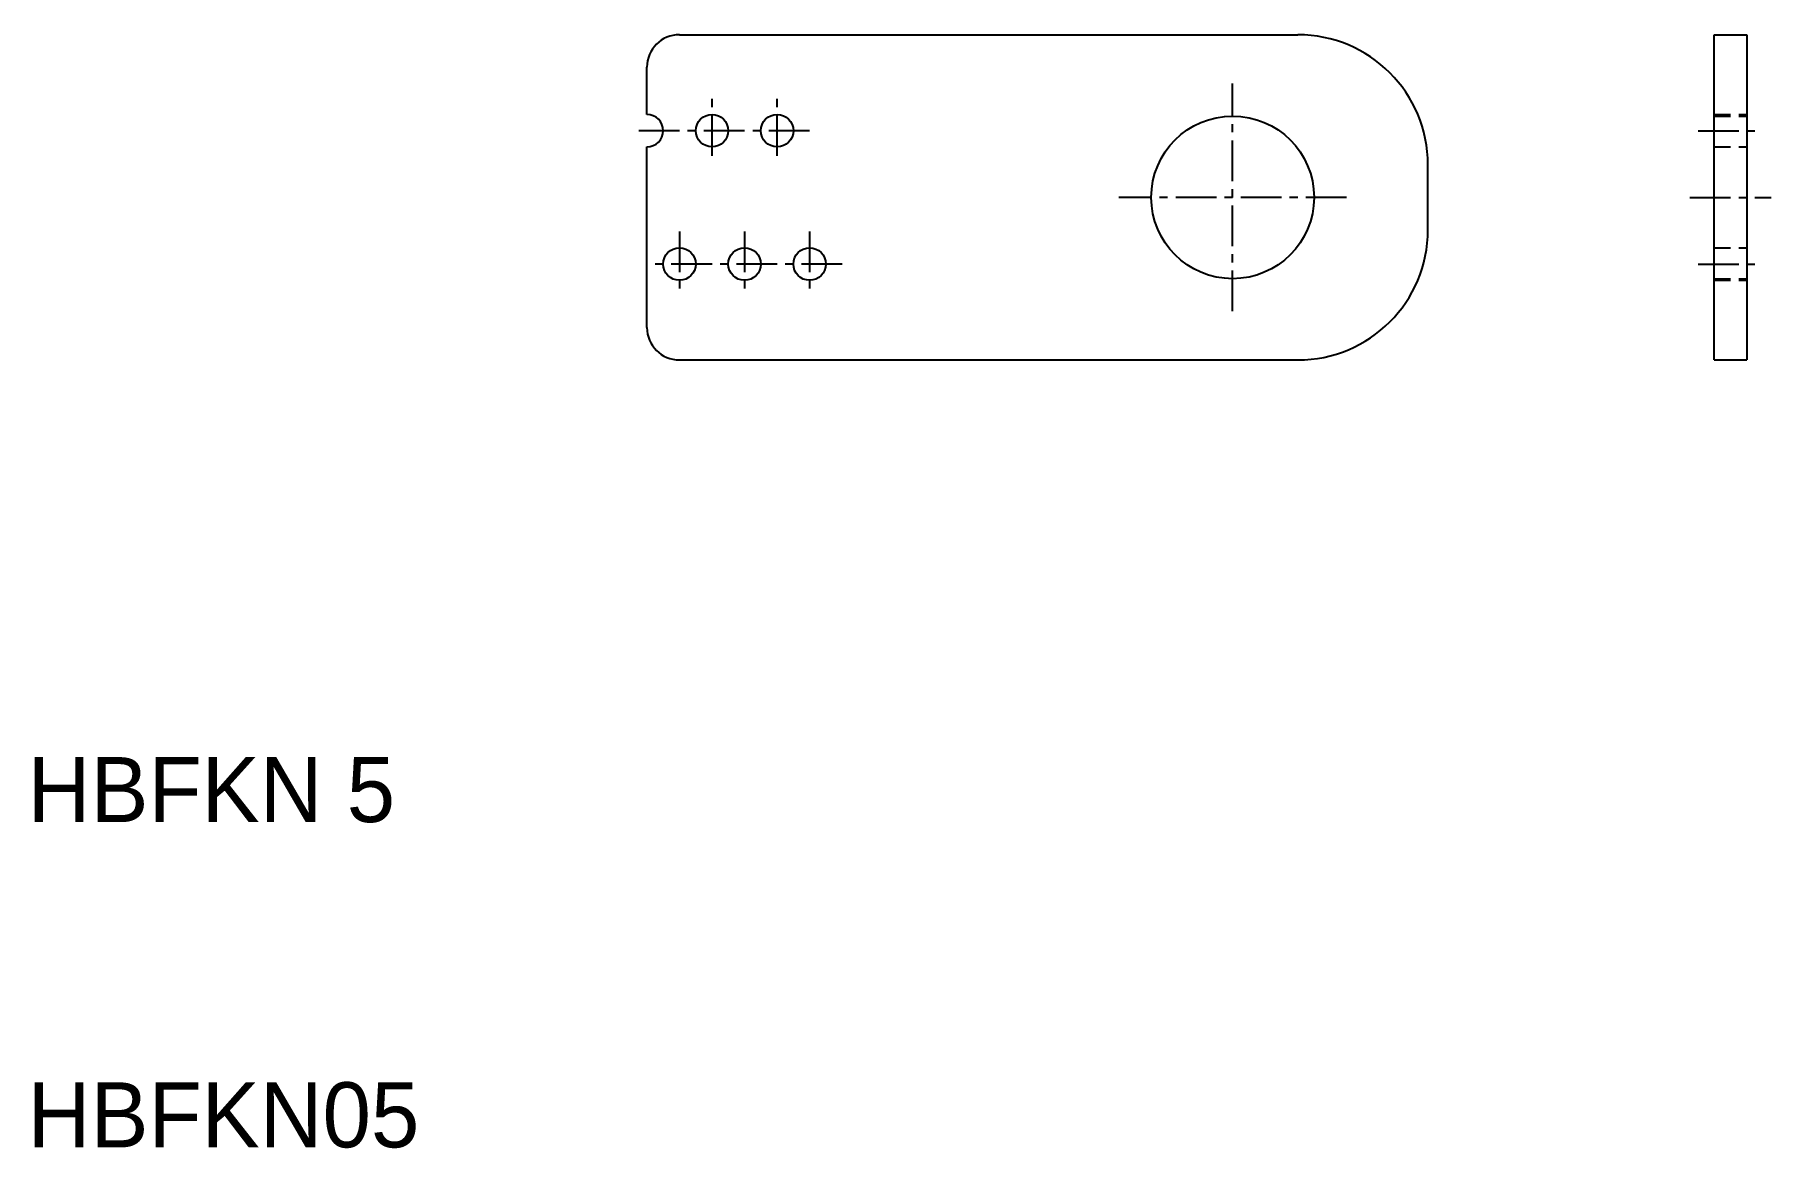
# Model space of a CAD drawing. Extents: x -0.1 to 53.3, y -0.1 to 34.1.
import ezdxf

# ---------------------------------------------------------------- set-up
doc = ezdxf.new("R2010")
doc.units = 0
doc.linetypes.add('CENTER', pattern=[2, 1.25, -0.25, 0.25, -0.25])
doc.linetypes.add('DASHED', pattern=[0.75, 0.5, -0.25])
doc.layers.get('0').update_dxf_attribs({"linetype": 'CONTINUOUS'})
doc.layers.add('CENTER', color=1, linetype='CENTER')

msp = doc.modelspace()

# ---------------------------------------------------------------- linework, layer by layer
at = {"color": 7, "linetype": 'CONTINUOUS'}
for p, q in [((19.732, 34.108), (38.732, 34.108)), ((51.533, 24.108), (51.533, 34.108)), ((51.533, 34.108), (52.533, 34.108)), ((52.533, 34.108), (52.533, 24.108)), ((18.732, 31.658), (18.732, 33.108)), ((18.732, 25.108), (18.732, 30.658)), ((42.732, 28.108), (42.732, 30.108)), ((19.732, 24.108), (38.732, 24.108)), ((51.533, 24.108), (52.533, 24.108))]:
    msp.add_line(p, q, dxfattribs=at)
at = {"color": 3, "linetype": 'DASHED'}
for p, q in [((51.533, 31.658), (52.533, 31.658)), ((51.533, 31.608), (52.533, 31.608)), ((51.533, 30.658), (52.533, 30.658)), ((51.533, 27.558), (52.533, 27.558)), ((51.533, 26.608), (52.533, 26.608)), ((51.533, 26.558), (52.533, 26.558))]:
    msp.add_line(p, q, dxfattribs=at)
at = {"color": 7, "linetype": 'CONTINUOUS'}
for centre, radius in [((20.732, 31.158), 0.5), ((22.732, 31.158), 0.5), ((36.732, 29.108), 2.5), ((19.732, 27.058), 0.5), ((21.732, 27.058), 0.5), ((23.732, 27.058), 0.5)]:
    msp.add_circle(centre, radius, dxfattribs=at)
for centre, radius, start, end in [((19.732, 33.108), 1, 90, 180), ((38.732, 30.108), 4, 0, 90), ((18.732, 31.158), 0.5, 270, 90), ((38.732, 28.108), 4, 270, 0), ((19.732, 25.108), 1, 180, 270)]:
    msp.add_arc(centre, radius, start, end, dxfattribs=at)
at = {"layer": 'CENTER', "color": 1, "linetype": 'CENTER'}
for p, q in [((36.732, 25.608), (36.732, 32.608)), ((20.732, 30.383), (20.732, 32.158)), ((22.732, 30.383), (22.732, 32.158)), ((23.732, 31.158), (18.232, 31.158)), ((51.033, 31.158), (53.033, 31.158)), ((40.232, 29.108), (33.232, 29.108)), ((50.783, 29.108), (53.283, 29.108)), ((19.732, 28.058), (19.732, 26.058)), ((21.732, 28.058), (21.732, 26.058)), ((23.732, 28.058), (23.732, 26.058)), ((24.732, 27.058), (18.732, 27.058)), ((51.033, 27.058), (53.033, 27.058))]:
    msp.add_line(p, q, dxfattribs=at)

# ---------------------------------------------------------------- texts
at = {"color": 7, "linetype": 'CONTINUOUS'}
for s, p in [('HBFKN 5', (-0.3, 9.901)), ('HBFKN05', (-0.3, -0.099))]:
    msp.add_text(s, height=2, dxfattribs=at).set_placement(p)

doc.saveas('drawing.dxf')
